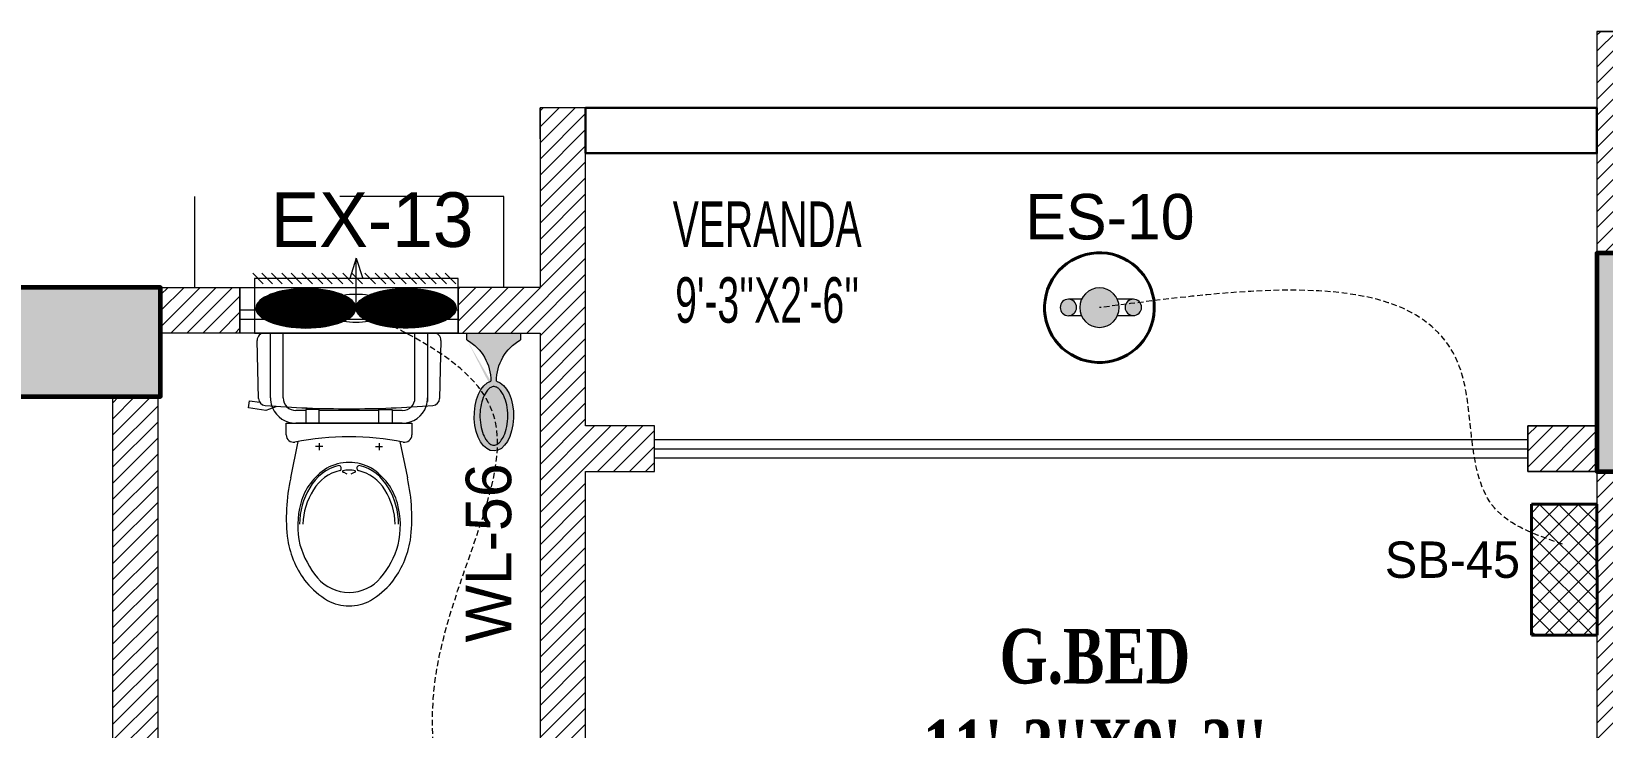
# Model space of a CAD drawing. Header units: inches. Extents: x 109699 to 44449955, y -10987 to 15824140.
# Drawn here: x 197549.5 to 197722.2, y -3327.2 to -3250.6 of the extents above; entities that cross this region are included whole.
import ezdxf

# ---------------------------------------------------------------- set-up
doc = ezdxf.new("R2010")
doc.units = ezdxf.units.IN
doc.header["$LTSCALE"] = 5
doc.header["$MEASUREMENT"] = 0
doc.linetypes.add('ACAD_ISO03W100', pattern=[30, 12, -18])
doc.linetypes.add('DASHED2', pattern=[0.375, 0.25, -0.125])
doc.layers.get('0').update_dxf_attribs({"color": 123})
for name, color, linetype, lineweight in [('@NORMAL', 7, 'Continuous', 5), ('cloumn', 253, 'Continuous', 60), ('dotted', 8, 'ACAD_ISO03W100', 5), ('E-Con-Point', 5, 'DASHED2', 13), ('E-ES-Energy Saver-Light', 140, 'Continuous', 13), ('E-EX-Exhaust-Fan', 190, 'Continuous', 13), ('E-SB-Switch-Board', 106, 'Continuous', 18), ('E-WL-Wall-Light', 232, 'Continuous', 15), ('fixture', 255, 'Continuous', 0), ('glass', 140, 'Continuous', 18), ('ha', 252, 'Continuous', 5), ('Low Height wall --- 2', 252, 'Continuous', 30), ('WALL-1', 8, 'Continuous', 9)]:
    doc.layers.add(name, color=color, linetype=linetype, lineweight=lineweight)
doc.layers.add('T', color=8, linetype='Continuous')
doc.styles.get("Standard").update_dxf_attribs({"font": 'times.ttf'})
doc.styles.add('style2', font='ARIALN.TTF', dxfattribs={"width": 0.75, "height": 3})
pattern_1 = [(44.99999999999984, (180288.0057856818, 2542407.827886132), (-0.8838834764831834, 0.8838834764831853), [])]
pattern_2 = [(44.99999999999989, (144081.319087721, 2531118.532228567), (-0.8838834764831833, 0.8838834764831855), [])]

# ---------------------------------------------------------------- blocks, each defined once
blk = doc.blocks.new('coloumn-01')
at = {"layer": 'ha'}
h = blk.add_hatch(dxfattribs=at)
h.set_pattern_fill('AR-CONC', color=256, scale=0.5)
h.set_pattern_definition([(49.99999999999999, (0, 0), (3.586300913003767, -0.3137606749129755), [0.375, -4.125]), (355, (0, 0), (-0.693756668065, 3.760960668500059), [0.3, -3.3]), (100.45144446, (0.298858405, -0.02614672), (2.89254423363556, 3.447199954843147), [0.3187009599999999, -3.505710559999999]), (46.18420000000001, (0, 1), (5.336206653357862, -0.8275964039653827), [0.5625, -6.1875]), (96.63563549, (0.444683725, 0.931033465), (4.673309728371142, 4.870593003872752), [0.47805171, -5.258568799999999]), (351.1841639899999, (0, 1), (4.673309725273866, 4.870593001349951), [0.45, -4.950000005]), (21, (0.5, 0.75), (2.984535260592308, -2.013094453326694), [0.375, -4.125]), (326.0000000000001, (0.5, 0.75), (1.216576659607909, 3.625750225234265), [0.3, -3.3]), (71.45144474, (0.74871127, 0.58224213), (4.201111883649856, 1.612655764031769), [0.31870095, -3.50571056]), (37.50000000000001, (0, 0), (0.06079927658645334, 1.664469269156557), [0, -3.26, 0, -3.35, 0, -3.3125]), (7.499999999999999, (0, 0), (1.315347687210743, 1.972058559411801), [0, -1.91, 0, -3.185, 0, -1.2625]), (327.5, (-1.115, 0), (2.669112180862045, -0.1127743586718988), [0, -1.25, 0, -3.9, 0, -5.175]), (317.5, (-1.615, 0), (2.915930846711931, 0.5005249116615886), [0, -1.625, 0, -2.59, 0, -3.675])])
h.paths.add_polyline_path([(32128.44739975178, -2546319.049243456), (32092.44739975178, -2546319.049243456), (32092.44739975178, -2546331.049243456), (32128.44739975178, -2546331.049243456)])
h.paths.add_polyline_path([(32128.44739975189, -2546617.132962178), (32098.44739975189, -2546617.132962178), (32098.44739975189, -2546629.132962178), (32128.44739975189, -2546629.132962178)])
h.paths.add_polyline_path([(31978.51966727065, -2546605.132962178), (31966.51966727065, -2546605.132962178), (31966.51966727065, -2546635.132962178), (31978.51966727065, -2546635.132962178)])
h.paths.add_polyline_path([(31821.20333333506, -2546605.132962178), (31809.20333333506, -2546605.132962178), (31809.20333333506, -2546635.132962178), (31821.20333333506, -2546635.132962178)])
h.paths.add_polyline_path([(31689.20328743063, -2546611.133238418), (31677.20328743063, -2546611.133238418), (31677.20328743063, -2546635.133238418), (31689.20328743063, -2546635.133238418)])
h.paths.add_polyline_path([(31417.20347832461, -2546611.132962178), (31405.20347832461, -2546611.132962178), (31405.20347832461, -2546635.132962178), (31417.20347832461, -2546635.132962178)])
h.paths.add_polyline_path([(31435.20347912709, -2546415.348983645), (31405.20347912709, -2546415.348983645), (31405.20347912709, -2546427.348983645), (31435.20347912709, -2546427.348983645)])
h.paths.add_polyline_path([(31633.74647668525, -2546415.348983645), (31603.74647668525, -2546415.348983645), (31603.74647668525, -2546427.348983645), (31633.74647668525, -2546427.348983645)])
h.paths.add_polyline_path([(31821.20245073218, -2546319.049243455), (31809.20245073218, -2546319.049243455), (31809.20245073218, -2546349.049243455), (31821.20245073218, -2546349.049243455)])
h.paths.add_polyline_path([(31996.51966727068, -2546319.049243455), (31966.51966727068, -2546319.049243455), (31966.51966727068, -2546331.049243455), (31996.51966727068, -2546331.049243455)])
h.paths.add_polyline_path([(31581.74648750067, -2546291.049243452), (31541.74648750067, -2546291.049243452), (31541.74648750067, -2546301.049243452), (31581.74648750067, -2546301.049243452)])
h.paths.add_polyline_path([(31485.74647668505, -2546261.049243452), (31475.74647668505, -2546261.049243452), (31475.74647668505, -2546301.049243452), (31485.74647668505, -2546301.049243452)])
h.paths.add_polyline_path([(31581.74648750064, -2546206.049278549), (31521.74648750064, -2546206.049278549), (31521.74648750064, -2546216.049243455), (31581.74648750064, -2546216.049243455)])
h.paths.add_polyline_path([(31435.20347595899, -2546206.049243455), (31405.20347595899, -2546206.049243455), (31405.20347595899, -2546218.049243455), (31435.20347595899, -2546218.049243455)])
h.paths.add_polyline_path([(31435.20347912709, -2546094.049243455), (31405.20347912709, -2546094.049243455), (31405.20347912709, -2546106.049243455), (31435.20347912709, -2546106.049243455)])
h.paths.add_polyline_path([(31583.74647668522, -2546094.049243455), (31547.74647668522, -2546094.049243455), (31547.74647668522, -2546106.049243455), (31583.74647668522, -2546106.049243455)])
h.paths.add_polyline_path([(31775.41359277777, -2546094.049243455), (31763.41359277777, -2546094.049243455), (31763.41359277777, -2546124.049243455), (31775.41359277777, -2546124.049243455)])
h.paths.add_polyline_path([(32059.80123907101, -2546094.049243455), (32047.80123907101, -2546094.049243455), (32047.80123907101, -2546124.049243455), (32059.80123907101, -2546124.049243455)])
h.paths.add_polyline_path([(32058.06771510976, -2545913.633020405), (32028.06771510976, -2545913.633020405), (32028.06771510976, -2545925.633020405), (32058.06771510976, -2545925.633020405)])
h.paths.add_polyline_path([(32048.06771510973, -2545722.712815279), (32036.06771510973, -2545722.712815279), (32036.06771510973, -2545746.712815279), (32048.06771510973, -2545746.712815279)])
h.paths.add_polyline_path([(31799.41359277774, -2545913.633020405), (31763.41359277774, -2545913.633020405), (31763.41359277774, -2545925.633020405), (31799.41359277774, -2545925.633020405)])
h.paths.add_polyline_path([(31591.53986684192, -2545945.049243456), (31561.31223659915, -2545945.049243456), (31561.31223659915, -2545957.049243456), (31591.53986684192, -2545957.049243456)])
h.paths.add_polyline_path([(31435.20347912709, -2545945.049243456), (31405.20347912709, -2545945.049243456), (31405.20347912709, -2545957.049243456), (31435.20347912709, -2545957.049243456)])
h.paths.add_polyline_path([(31429.2035252499, -2545715.383477275), (31405.2035252499, -2545715.383477275), (31405.2035252499, -2545727.383477275), (31429.2035252499, -2545727.383477275)])
h.paths.add_polyline_path([(31605.53986684192, -2545715.383237123), (31581.53986684192, -2545715.383237123), (31581.53986684192, -2545727.383237123), (31605.53986684192, -2545727.383237123)])
h.paths.add_polyline_path([(31775.41359277774, -2545711.610186095), (31763.41359277774, -2545711.610186095), (31763.41359277774, -2545735.610186095), (31775.41359277774, -2545735.610186095)])
at = {"layer": 'cloumn'}
for points, elevation in [([(31775.41359277774, -2545735.610186095), (31775.41359277774, -2545711.610186095), (31763.41359277774, -2545711.610186095), (31763.41359277774, -2545735.610186095)], -16.70462349056088), ([(31581.53986684192, -2545715.383237123), (31581.53986684192, -2545727.383237123), (31605.53986684192, -2545727.383237123), (31605.53986684192, -2545715.383237123)], -16.66826399597158)]:
    blk.add_lwpolyline(points, close=True, dxfattribs=dict(at, elevation=elevation))
blk = doc.blocks.new('nhjkkl')
at = {"layer": 'fixture'}
for p, q in [((143549.5901182657, 406.7664480220853), (143549.4378542114, 413.1605533693012)), ((143550.2312347457, 413.9730671772784), (143568.8430790594, 413.9730671772793)), ((143550.9065610597, 406.8304476761043), (143550.9065610476, 413.9730520486739)), ((143552.2954045853, 406.8304476553101), (143552.295404572, 413.9730369089164)), ((143566.7790000358, 406.8304174008415), (143566.7790000629, 413.9730217734107)), ((143568.1677981537, 413.9730520292499), (143568.1677527493, 408.0151220831901)), ((143569.6365050042, 413.160553386321), (143569.4842561156, 406.7664480432288)), ((143568.1677527493, 408.0151220831901), (143568.1677981597, 406.4336438885)), ((143548.4963421248, 405.7263631810149), (143548.607251598, 406.5122054251713)), ((143548.607251598, 406.5122054251713), (143549.7157409937, 406.3564144534005)), ((143551.5813878428, 405.9018777620411), (143550.3819850576, 405.4614186200849)), ((143568.1677981597, 406.4336438885), (143568.1677981659, 406.8304930909451)), ((143550.3819850576, 405.4614186200849), (143548.4963421248, 405.7263631810149)), ((143554.79288887, 405.4416192904139), (143553.6842026946, 405.441619307019)), ((143556.26127781, 405.5678778112876), (143554.7929191489, 405.5678777931987)), ((143554.7929191489, 405.5678777931987), (143554.7929191657, 404.0528211996536)), ((143562.8130511395, 405.4416192901674), (143556.2612324133, 405.4415738736677)), ((143556.261277828, 404.0528211778994), (143556.26127781, 405.5678778112876)), ((143562.8130813948, 404.0528211994076), (143562.8130814172, 405.5678777923752)), ((143562.8130814172, 405.5678777923752), (143564.2813946441, 405.5678778099075)), ((143565.3901262533, 405.4416192910601), (143564.2813644056, 405.4416193076988)), ((143564.2813946441, 405.5678778099075), (143564.2813946615, 404.0528211776734)), ((143552.6374877589, 404.0528211924245), (143566.4367957518, 404.0528211854942)), ((143552.6374877788, 402.7586299086117), (143552.6374877589, 404.0528211924245)), ((143565.3901262723, 404.052821200891), (143553.6842329504, 404.0527757819953)), ((143554.7929191657, 404.0528211996536), (143556.261277828, 404.0528211778994)), ((143564.2813946615, 404.0528211776734), (143562.8130813948, 404.0528211994076)), ((143566.4367957518, 404.0528211854942), (143566.4367957728, 402.7586601782943)), ((143553.1271576377, 398.0362349681834), (143553.9518113588, 402.0500473916766)), ((143556.6404317734, 401.4735209071393), (143555.8468090396, 401.4735208790955)), ((143556.2436128532, 401.8703246815119), (143556.2436128408, 401.076701986922)), ((143562.4338063848, 401.4735208998579), (143563.2274290794, 401.4735208880586)), ((143562.8306252776, 401.870324702267), (143562.8306253056, 401.0767019672573)), ((143565.1223207889, 402.0500776611082), (143565.9471258924, 398.0362349753721)), ((143559.3387398673, 398.4577576346321), (143558.9106931205, 398.6640308240756)), ((143560.1635449936, 398.6640308047001), (143559.7355133987, 398.4577576290383))]:
    blk.add_line(p, q, dxfattribs=at)
for centre, radius, start, end in [((143550.2312440123, 413.179452317064), 0.7936148602690781, 90.00066901502818, 181.3645564982883), ((143568.8430925063, 413.179430154478), 0.7936370229151675, 358.63708330143, 90.00097078565905), ((143550.3835517447, 406.7852967886536), 0.7936573326114393, 181.3608597506466, 265.4936567333053), ((143559.3313820936, 520.4146619905953), 114.7747799088793, 265.4974651529274, 270.1027383364831), ((143553.6835439005, 406.8302100781168), 2.776982850894335, 179.9950977868233, 198.7247616892986), ((143553.6641671368, 406.8219761162256), 2.755988833818937, 198.6919603846717, 203.1962037287053), ((143553.6840397306, 406.830291598628), 1.388635154058973, 179.9935610234081, 226.0579730208608), ((143559.7429846886, 520.4144736201536), 114.7745915251009, 269.8972652920607, 274.5025384751385), ((143565.3900826332, 406.8305070130612), 2.777685812513137, 270.0009001508976, 341.2746753299377), ((143565.3900696894, 406.8304403121767), 1.388821022269026, 270.0023335401336, 318.9044295561592), ((143565.3903243654, 406.8303071959601), 1.388675674785373, 313.9401349780949, 0.004546975725653977), ((143565.3906436726, 406.8305070680519), 2.777154493287228, 341.2709583579591, 359.9997116367785), ((143568.6908150557, 406.7853051890736), 0.7936651105025501, 274.5057515234096, 358.6385485059807), ((143553.6842451597, 406.830626965949), 2.777851183980603, 203.1970942653883, 269.9997481717924), ((143553.6842363313, 406.8306462703642), 1.389026963752532, 226.0622858634653, 269.9986125244432), ((143553.4310986414, 402.7586261222484), 0.7936108626023987, 179.9997266385257, 281.154795170795), ((143559.5371957675, 371.7938538244518), 30.76746556976699, 78.84496378673161, 101.1553274581742), ((143565.6431621761, 402.758675070728), 0.7936335968594284, 258.8438563195717, 359.9989248519769), ((143560.6030199971, 393.4904633605145), 6.619506932955108, 122.1868749793399, 164.6422486899968), ((143559.691574243, 394.4271028772321), 5.141188323198548, 104.2497094621876, 150.61330759848), ((143559.5371492295, 394.6434052969737), 5.084142630955329, 90.00008428513468, 118.9405262423073), ((143558.3670353377, 399.1001076362847), 0.3155730422259372, 304.1716716939285, 79.21640439466078), ((143559.5371191747, 394.6434638445119), 5.0840840834616, 61.05930362467164, 89.999745580456), ((143560.7072330775, 399.1001138847403), 0.3155697011984737, 100.7865058950931, 235.831238595057), ((143559.3826715294, 394.427120612819), 5.141172952833982, 29.38656240975397, 75.7501605465209), ((143558.4712257037, 393.4904828698247), 6.619494466593977, 15.35760583437553, 57.81297954471867), ((143572.2223725796, 393.6842009728691), 19.58487767572048, 167.1608948101009, 187.3028875654185), ((143559.4569603147, 394.4903639536053), 4.443393787718942, 101.8529499143643, 150.0038868718224), ((143558.9034807952, 398.7448373456175), 0.08112774840026897, 120.2938259573558, 275.1003766384382), ((143559.5371535633, 395.9875161606467), 2.906734715241127, 90.00023231647822, 103.4195897572691), ((143559.5371073564, 395.9877092781937), 2.906541597874001, 76.57996402864104, 89.99932147006473), ((143560.1707573169, 398.7448373461996), 0.08112776809779704, 264.8996260535975, 59.706176732827), ((143559.6173005208, 394.4904147853488), 4.443348715976101, 29.99569182148486, 78.14662877954265), ((143546.851903473, 393.6842435729975), 19.58487550162758, 352.6969860827403, 12.83897883790706), ((143561.8666311087, 392.9471293959111), 7.765781522712604, 148.9734116776313, 180.0370825543271), ((143561.9397062611, 392.7187179168407), 7.485059714963107, 147.7595450529205, 178.2898013246998), ((143557.1345394465, 392.7186902103006), 7.485068091722362, 1.71040899528419, 32.24066526655368), ((143557.2076145146, 392.9471021420416), 7.765789141801811, 359.9631185417419, 31.02678941811098), ((143563.4260475728, 392.801147338552), 9.524650229934462, 165.1413266773221, 192.8659346269845), ((143555.6481905647, 392.8011472918486), 9.524650235689958, 347.1340656589409, 14.85867360866212), ((143563.0484980828, 392.9327481596404), 10.39841761455111, 189.6220183945854, 217.9117471889267), ((143563.9317907136, 393.5092300994431), 10.19175081845734, 196.1153299050868, 219.5232582581568), ((143555.1424550462, 393.5091935918356), 10.19173337833671, 320.4769270377624, 343.8848553902324), ((143556.0257778566, 392.9327181524561), 10.39840516526215, 322.0884090897869, 350.378137884462), ((143559.5040281406, 389.9617490593175), 4.519470302409078, 220.5550458037677, 270.4192277752593), ((143559.5701948642, 389.961814163333), 4.519535626071895, 269.580394858351, 319.4445768290443), ((143561.7342255453, 392.2455549454055), 8.94320625309545, 219.6122136137997, 239.3816435217801), ((143557.3400579794, 392.2455549029521), 8.94320622922971, 300.6183568637677, 320.3877867722666), ((143559.4418071491, 388.7049738406661), 4.731726761745959, 241.4348748081609, 271.1544712317944), ((143559.6324764107, 388.7049738002104), 4.731726720728004, 268.8455291001113, 298.565125525756)]:
    blk.add_arc(centre, radius, start, end, dxfattribs=at)
blk = doc.blocks.new('E-W-LIGHT')
at = {"linetype": 'ByBlock', "ltscale": 0.5}
h = blk.add_hatch(color=256, dxfattribs=at)
h.dxf.hatch_style = 1
h.set_gradient(color1=(255, 255, 255), color2=(255, 255, 0), name='CYLINDER')
edge = h.paths.add_edge_path()
edge.add_spline(control_points=[(-96.71110423948552, 1.235367220396483), (-96.8976251288622, 1.235367220396483), (-97.08530367817384, 1.204590695443009), (-97.49532330615068, 1.060408411101338), (-97.71769888777162, 0.9452617532663472), (-98.18859363857634, 0.6007580769133996), (-98.4360601757027, 0.3712016227401077), (-98.9274233233457, -0.2076466389563343), (-99.17095937526851, -0.5565722783421756), (-99.79256403547286, -1.649000525487912), (-100.1403411294208, -2.496475964584042), (-100.6655547252501, -4.389078901701514), (-100.8435119435345, -5.433326140728264), (-100.996858843053, -7.577941591604359), (-100.9723680002039, -8.677864733885961), (-100.7253955626443, -10.7881619923927), (-100.5027117058065, -11.79805679996582), (-99.90205506231798, -13.59089832466863), (-99.52349327352754, -14.37265162368595), (-98.79708591162027, -15.46144462183512), (-98.46289770719719, -15.83531695936959), (-97.82402795464219, -16.37320808014224), (-97.52292902289115, -16.53708124557815), (-97.0332651008719, -16.69867335386745), (-96.83300356165012, -16.72444707740215), (-96.42760539585558, -16.70413243760904), (-96.21918910161975, -16.65733367471884), (-95.75858057275782, -16.45705756399432), (-95.50712660475898, -16.30138572900886), (-94.98330090317799, -15.85001415615693), (-94.71221849052682, -15.55449414506236), (-94.18744122004225, -14.82684639582039), (-93.93399672563008, -14.39521060388152), (-93.32240182252819, -13.09860869282319), (-93.0057716383552, -12.13470487732181), (-92.57508722519842, -10.03980369670334), (-92.46055768618565, -8.90959698224412), (-92.45565766659526, -6.646794607945969), (-92.56528275998282, -5.514732191470296), (-92.98715107886524, -3.412587944823316), (-93.29985699109132, -2.443281268231641), (-93.99092435031811, -0.9549615958549695), (-94.34810290115182, -0.3877643056552464), (-95.07582621573985, 0.4836147841888085), (-95.44374809115733, 0.7854262440646148), (-96.01798165069457, 1.105607693885873), (-96.24029005175481, 1.180327462172805), (-96.53763867025813, 1.228459302029147), (-96.62438560181026, 1.235367220396483), (-96.71110423948552, 1.235367220396483)], knot_values=[0, 0, 0, 0, 0.194197829587449, 0.194197829587449, 0.388395659174898, 0.388395659174898, 0.582593488762347, 0.582593488762347, 0.776791318349796, 0.776791318349796, 1.110216687407361, 1.110216687407361, 1.443642056464925, 1.443642056464925, 1.77706742552249, 1.77706742552249, 2.110492794580054, 2.110492794580054, 2.443918163637619, 2.443918163637619, 2.701496175378678, 2.701496175378678, 2.959074187119738, 2.959074187119738, 3.169612053741, 3.169612053741, 3.380149920362263, 3.380149920362263, 3.590687786983526, 3.590687786983526, 3.801225653604789, 3.801225653604789, 4.011763520226051, 4.011763520226051, 4.360140390670959, 4.360140390670959, 4.708517261115867, 4.708517261115867, 5.056894131560775, 5.056894131560775, 5.405271002005684, 5.405271002005684, 5.69307956715584, 5.69307956715584, 5.980888132305996, 5.980888132305996, 6.192897451070847, 6.192897451070847, 6.283185307179586, 6.283185307179586, 6.283185307179586, 6.283185307179586], degree=3, periodic=0)
at = {"layer": 'E-WL-Wall-Light', "linetype": 'ByBlock', "ltscale": 0.5}
h = blk.add_hatch(color=256, dxfattribs=at)
h.dxf.hatch_style = 1
edge = h.paths.add_edge_path()
edge.add_ellipse((-96.71110423948552, -7.740473765769313), major_axis=(0, 10.71660606041263), ratio=0.559300439547623, start_angle=187.7376784571124, end_angle=531.0374031504149)
edge.add_arc((-112.001170541625, -18.46997501720373), 14.35701343791298, -60.53601194170483, 0.5736542653427819, ccw=False)
edge.add_line((-104.9392941575301, -30.97012448799713), (-104.939294157532, -33.06572841662167))
edge.add_line((-104.939294157532, -33.06572841662167), (-88.60969415754215, -33.06572841666017))
edge.add_line((-88.60969415754215, -33.06572841666017), (-88.60969415754002, -30.97012448799946))
edge.add_arc((-81.54781777344922, -18.46997501720374), 14.35701343791298, 179.559619270027, 240.5360119417236, ccw=False)
edge = h.paths.add_edge_path(flags=16)
edge.add_spline(control_points=[(-96.71110423948552, 1.235367220396483), (-96.8976251288622, 1.235367220396483), (-97.08530367817384, 1.204590695443009), (-97.49532330615068, 1.060408411101338), (-97.71769888777162, 0.9452617532663472), (-98.18859363857634, 0.6007580769133996), (-98.4360601757027, 0.3712016227401077), (-98.9274233233457, -0.2076466389563343), (-99.17095937526851, -0.5565722783421756), (-99.79256403547286, -1.649000525487912), (-100.1403411294208, -2.496475964584042), (-100.6655547252501, -4.389078901701514), (-100.8435119435345, -5.433326140728264), (-100.996858843053, -7.577941591604359), (-100.9723680002039, -8.677864733885961), (-100.7253955626443, -10.7881619923927), (-100.5027117058065, -11.79805679996582), (-99.90205506231798, -13.59089832466863), (-99.52349327352754, -14.37265162368595), (-98.79708591162027, -15.46144462183512), (-98.46289770719719, -15.83531695936959), (-97.82402795464219, -16.37320808014224), (-97.52292902289115, -16.53708124557815), (-97.0332651008719, -16.69867335386745), (-96.83300356165012, -16.72444707740215), (-96.42760539585558, -16.70413243760904), (-96.21918910161975, -16.65733367471884), (-95.75858057275782, -16.45705756399432), (-95.50712660475898, -16.30138572900886), (-94.98330090317799, -15.85001415615693), (-94.71221849052682, -15.55449414506236), (-94.18744122004225, -14.82684639582039), (-93.93399672563008, -14.39521060388152), (-93.32240182252819, -13.09860869282319), (-93.0057716383552, -12.13470487732181), (-92.57508722519842, -10.03980369670334), (-92.46055768618565, -8.90959698224412), (-92.45565766659526, -6.646794607945969), (-92.56528275998282, -5.514732191470296), (-92.98715107886524, -3.412587944823316), (-93.29985699109132, -2.443281268231641), (-93.99092435031811, -0.9549615958549695), (-94.34810290115182, -0.3877643056552464), (-95.07582621573985, 0.4836147841888085), (-95.44374809115733, 0.7854262440646148), (-96.01798165069457, 1.105607693885873), (-96.24029005175481, 1.180327462172805), (-96.53763867025813, 1.228459302029147), (-96.62438560181026, 1.235367220396483), (-96.71110423948552, 1.235367220396483)], knot_values=[0, 0, 0, 0, 0.194197829587449, 0.194197829587449, 0.388395659174898, 0.388395659174898, 0.582593488762347, 0.582593488762347, 0.776791318349796, 0.776791318349796, 1.110216687407361, 1.110216687407361, 1.443642056464925, 1.443642056464925, 1.77706742552249, 1.77706742552249, 2.110492794580054, 2.110492794580054, 2.443918163637619, 2.443918163637619, 2.701496175378678, 2.701496175378678, 2.959074187119738, 2.959074187119738, 3.169612053741, 3.169612053741, 3.380149920362263, 3.380149920362263, 3.590687786983526, 3.590687786983526, 3.801225653604789, 3.801225653604789, 4.011763520226051, 4.011763520226051, 4.360140390670959, 4.360140390670959, 4.708517261115867, 4.708517261115867, 5.056894131560775, 5.056894131560775, 5.405271002005684, 5.405271002005684, 5.69307956715584, 5.69307956715584, 5.980888132305996, 5.980888132305996, 6.192897451070847, 6.192897451070847, 6.283185307179586, 6.283185307179586, 6.283185307179586, 6.283185307179586], degree=3, periodic=0)
for p, q in [((-104.9392941575301, -30.97012448799713), (-104.939294157532, -33.06572841662167)), ((-104.939294157532, -33.06572841662167), (-88.60969415754215, -33.06572841666017)), ((-88.60969415754215, -33.06572841666017), (-88.60969415754002, -30.97012448803655))]:
    blk.add_line(p, q)
at = {"linetype": 'ByBlock', "ltscale": 0.5}
for centre, start, end in [((-112.001170541625, -18.46997501720374), 299.4639880582952, 0.5736542653427851), ((-81.54781777344922, -18.46997501720374), 179.4263457346572, 240.5360119417045)]:
    blk.add_arc(centre, 14.35701343791298, start, end, dxfattribs=at)
blk.add_ellipse((-96.71110423948552, -7.740473765769313), major_axis=(0, 10.71660606041263), ratio=0.559300439547623, start_param=3.276640619127039, end_param=9.268351136215248, dxfattribs=at)
blk.add_open_spline([(-96.71110423948552, 1.235367220396483), (-96.8976251288622, 1.235367220396483), (-97.08530367817384, 1.204590695443009), (-97.49532330615068, 1.060408411101338), (-97.71769888777162, 0.9452617532663472), (-98.18859363857634, 0.6007580769133996), (-98.4360601757027, 0.3712016227401077), (-98.9274233233457, -0.2076466389563343), (-99.17095937526851, -0.5565722783421756), (-99.79256403547286, -1.649000525487912), (-100.1403411294208, -2.496475964584042), (-100.6655547252501, -4.389078901701514), (-100.8435119435345, -5.433326140728264), (-100.996858843053, -7.577941591604359), (-100.9723680002039, -8.677864733885961), (-100.7253955626443, -10.7881619923927), (-100.5027117058065, -11.79805679996582), (-99.90205506231798, -13.59089832466863), (-99.52349327352754, -14.37265162368595), (-98.79708591162027, -15.46144462183512), (-98.46289770719719, -15.83531695936959), (-97.82402795464219, -16.37320808014224), (-97.52292902289115, -16.53708124557815), (-97.0332651008719, -16.69867335386745), (-96.83300356165012, -16.72444707740215), (-96.42760539585558, -16.70413243760904), (-96.21918910161975, -16.65733367471884), (-95.75858057275782, -16.45705756399432), (-95.50712660475898, -16.30138572900886), (-94.98330090317799, -15.85001415615693), (-94.71221849052682, -15.55449414506236), (-94.18744122004225, -14.82684639582039), (-93.93399672563008, -14.39521060388152), (-93.32240182252819, -13.09860869282319), (-93.0057716383552, -12.13470487732181), (-92.57508722519842, -10.03980369670334), (-92.46055768618565, -8.90959698224412), (-92.45565766659526, -6.646794607945969), (-92.56528275998282, -5.514732191470296), (-92.98715107886524, -3.412587944823316), (-93.29985699109132, -2.443281268231641), (-93.99092435031811, -0.9549615958549695), (-94.34810290115182, -0.3877643056552464), (-95.07582621573985, 0.4836147841888085), (-95.44374809115733, 0.7854262440646148), (-96.01798165069457, 1.105607693885873), (-96.24029005175481, 1.180327462172805), (-96.53763867025813, 1.228459302029147), (-96.62438560181026, 1.235367220396483), (-96.71110423948552, 1.235367220396483)], degree=3, knots=[0, 0, 0, 0, 0.194197829587449, 0.194197829587449, 0.388395659174898, 0.388395659174898, 0.582593488762347, 0.582593488762347, 0.776791318349796, 0.776791318349796, 1.110216687407361, 1.110216687407361, 1.443642056464925, 1.443642056464925, 1.77706742552249, 1.77706742552249, 2.110492794580054, 2.110492794580054, 2.443918163637619, 2.443918163637619, 2.701496175378678, 2.701496175378678, 2.959074187119738, 2.959074187119738, 3.169612053741, 3.169612053741, 3.380149920362263, 3.380149920362263, 3.590687786983526, 3.590687786983526, 3.801225653604789, 3.801225653604789, 4.011763520226051, 4.011763520226051, 4.360140390670959, 4.360140390670959, 4.708517261115867, 4.708517261115867, 5.056894131560775, 5.056894131560775, 5.405271002005684, 5.405271002005684, 5.69307956715584, 5.69307956715584, 5.980888132305996, 5.980888132305996, 6.192897451070847, 6.192897451070847, 6.283185307179586, 6.283185307179586, 6.283185307179586, 6.283185307179586], dxfattribs=at)
blk = doc.blocks.new('A$C1C755710')
at = {"linetype": 'ByBlock', "ltscale": 0.5}
h = blk.add_hatch(dxfattribs=at)
h.set_pattern_fill('ANSI31', color=256)
h.set_pattern_definition([(45, (0, 0), (-0.08838834764831843, 0.08838834764831845), [])])
edge = h.paths.add_edge_path()
edge.add_ellipse((199.1649073579174, 94.51384083836456), major_axis=(191.0280833619181, 3.971377967073551e-11), ratio=0.3951307893636453, start_angle=-2.146606530950382e-05, end_angle=6.29936271653392)
edge.add_ellipse((199.1649073579174, 94.51384083836456), major_axis=(191.0280833619181, 3.971377967073551e-11), ratio=0.3951307893636453, start_angle=6.29936271653392, end_angle=41.72868663856591)
edge.add_ellipse((199.1649073579174, 94.51384083836456), major_axis=(191.0280833619181, 3.971377967073551e-11), ratio=0.3951307893636453, start_angle=41.72868663856591, end_angle=359.9999785339347)
edge = h.paths.add_edge_path()
edge.add_ellipse((581.2210740817536, 94.51384083836456), major_axis=(-191.0280833619181, 3.971377967073551e-11), ratio=0.3951307893636453, start_angle=2.146606529957221e-05, end_angle=318.2713133614341)
edge.add_ellipse((581.2210740817536, 94.51384083836456), major_axis=(-191.0280833619181, 3.971377967073551e-11), ratio=0.3951307893636453, start_angle=318.2713133614341, end_angle=360.0000214660653)
at = {"ltscale": 2}
for p, q in [((389.0395967610093, 285.5447172545246), (364.2144678700133, 207.9370213896327)), ((389.0395967610093, 102.7958703805634), (389.0395967610093, 285.5447172545246)), ((389.0395967610093, 285.5447172545246), (413.8647256520053, 207.9370213896327)), ((9.237156729897833, 188.2013995007728), (49.73115919703559, 228.6954019679106)), ((44.42906965014117, 188.2013995007728), (84.92307211727893, 228.6954019679106)), ((83.87120178474288, 188.2013995007728), (124.3652042518806, 228.6954019679106)), ((124.5506794197281, 188.2013995007728), (165.0446818868659, 228.6954019679106)), ((159.7425923399715, 188.2013995007728), (200.2365948071092, 228.6954019679106)), ((199.1847244745732, 188.2013995007728), (239.6787269417109, 228.6954019679106)), ((241.5598876592558, 188.2013995007728), (282.0538901263935, 228.6954019679106)), ((276.7518005794991, 188.2013995007728), (317.2458030466369, 228.6954019679106)), ((316.1939327141008, 188.2013995007728), (356.6879351812386, 228.6954019679106)), ((365.3524135401385, 188.2013995007728), (405.8464160072763, 228.6954019679106)), ((400.5443264603819, 188.2013995007728), (441.0383289275196, 228.6954019679106)), ((439.9864585949836, 188.2013995007728), (480.4804610621213, 228.6954019679106)), ((481.5137070744968, 188.2013995007728), (522.0077095416345, 228.6954019679106)), ((516.7056199947401, 188.2013995007728), (557.1996224618779, 228.6954019679106)), ((556.1477521293418, 188.2013995007728), (596.6417545964796, 228.6954019679106)), ((597.6751444695255, 188.2013995007728), (638.1691469366633, 228.6954019679106)), ((632.8670573897689, 188.2013995007728), (673.3610598569066, 228.6954019679106)), ((672.3091895243706, 188.2013995007728), (712.8031919915084, 228.6954019679106)), ((708.7490936335089, 188.2013995007728), (749.2430961006467, 228.6954019679106)), ((743.9410065537522, 188.2013995007728), (784.43500902089, 228.6954019679106))]:
    blk.add_line(p, q, dxfattribs=at)
blk.add_lwpolyline([(-2.91038304567337e-11, 207.9370213896327), (777.604823705391, 207.9370213896327), (777.604823705391, -2.91038304567337e-11), (-2.91038304567337e-11, -2.91038304567337e-11)], close=True, dxfattribs=at)
for centre, start, end in [((390.1929907198355, -134.2364891821926), 80.14559333652657, 99.85440666347343), ((390.1929907198355, 323.2641150363197), 260.1455933365266, 279.8544066634735)]:
    blk.add_arc(centre, 283.1687490877094, start, end, dxfattribs=at)
at = {"extrusion": (0, 0, -1)}
blk.add_ellipse((199.1649073579174, 94.51384083836456), major_axis=(191.0280833619181, 3.971377967073551e-11), ratio=0.3951307893636453, dxfattribs=at)
blk.add_ellipse((581.2210740817536, 94.51384083836456), major_axis=(-191.0280833619181, 3.971377967073551e-11), ratio=0.3951307893636453)
blk = doc.blocks.new('A$C4DCB0E22')
h = blk.add_hatch()
h.set_pattern_fill('ANSI37', color=256, scale=15, angle=90.05046403147966, style=0)
h.set_pattern_definition([(135.0504640314797, (0, 0), (-1.324656962164393, -1.326992438783809), []), (225.0504640314796, (0, 0), (1.326992438783809, -1.324656962164393), [])])
h.paths.add_polyline_path([(0.0158499618895469, -4.176303718850249e-06), (-3.779117417224143e-06, 17.9999888419976), (8.999992730033242, 18.00791571250107), (9.015846471040199, 0.007922694199763214)])
at = {"lineweight": 40}
for p, q in [((-3.779117417224143e-06, 17.9999888419976), (8.999992730033242, 18.00791571250107)), ((0.0158499618895469, -4.176303718850249e-06), (-3.779117417224143e-06, 17.9999888419976)), ((9.015846471040199, 0.007922694199763214), (8.999992730033242, 18.00791571250107)), ((0.0158499618895469, -4.176303718850249e-06), (9.015846471040199, 0.007922694199763214))]:
    blk.add_line(p, q, dxfattribs=at)
blk = doc.blocks.new('A$C63FA2F8C')
at = {"linetype": 'ByBlock', "ltscale": 0.5}
h = blk.add_hatch(color=256, dxfattribs=at)
h.dxf.hatch_style = 1
h.paths.add_polyline_path([(337.2288066126173, 261.8435315283132, 1), (186.444764951407, 261.8435315283132, 1)])
h.paths.add_polyline_path([(174.7543875355803, 261.112525689078, 1), (111.9624450998782, 261.112525689078, 1)])
h.paths.add_polyline_path([(359.7620794158132, 260.9155295394245, 1), (422.5540218515153, 260.9155295394245, 1)])
at = {"ltscale": 2}
for p, q in [((193.2174023309955, 293.0739176886738), (145.2272237805882, 293.0739176886738)), ((391.274980574695, 293.0739176886738), (330.4561692330288, 293.0739176886738)), ((193.5781424691202, 229.8323706932948), (145.2272237805882, 229.8323706932948)), ((391.274980574695, 229.8323706932948), (330.0954290949041, 229.8323706932948))]:
    blk.add_line(p, q, dxfattribs=at)
for centre, radius in [((261.8367857820122, 261.8435315283132), 75.39202083060518), ((143.3584163177293, 261.112525689078), 31.39597121785105), ((391.1580506336642, 260.9155295394245), 31.39597121785105)]:
    blk.add_circle(centre, radius, dxfattribs=at)
at = {"lineweight": 40}
blk.add_ellipse((261.8367857820122, 261.8435315283132), major_axis=(-89.30196609760064, 189.4862523083066), ratio=0.9999999999956461, start_param=-1.547953900145618, end_param=4.735231407033968, dxfattribs=at)

msp = doc.modelspace()

# ---------------------------------------------------------------- hatches: boundary and pattern name
at = {"layer": 'ha'}
h = msp.add_hatch(dxfattribs=at)
h.set_pattern_fill('ANSI31', scale=10, angle=-7.63333123551244e-14, style=0)
h.set_pattern_definition(pattern_1)
h.paths.add_polyline_path([(197721.5662430574, -3275.085265669766), (197726.5662430574, -3275.085265669766), (197726.5662430574, -3250.578614970929), (197721.5662430574, -3250.578614970929)])
h = msp.add_hatch(dxfattribs=at)
h.set_pattern_fill('ANSI31', scale=10, angle=-7.63333123551244e-14, style=0)
h.set_pattern_definition(pattern_1)
h.paths.add_polyline_path([(197617.985208001, -3293.985074744354), (197610.403861081, -3293.985074744354), (197610.403861081, -3263.985063880011), (197610.4039075112, -3258.985063880011), (197605.4036093008, -3258.985063880476), (197605.4057840853, -3278.757673173472), (197601.4036138149, -3278.757544702179), (197596.4036138149, -3278.757544702179), (197596.4036138149, -3283.7575230317), (197605.4036092998, -3283.757443201057), (197605.4036092998, -3391.757582627031), (197593.4087312, -3391.757582627031), (197593.4087312, -3396.757582627031), (197605.4039993806, -3396.757582627031), (197605.4036092998, -3436.423710080124), (197611.4009787443, -3436.423710079658), (197611.4009787444, -3431.424006139188), (197610.4036092998, -3431.423710079658), (197610.4041279641, -3298.985063879079), (197617.985208001, -3298.985063879545)])
h = msp.add_hatch(dxfattribs=at)
h.set_pattern_fill('ANSI31', scale=10, angle=-7.63333123551244e-14, style=0)
h.set_pattern_definition([(44.99999999999991, (-2009.143658642628, -46603.01728590365), (-0.8838834764831833, 0.8838834764831855), [])])
h.paths.add_polyline_path([(197563.6925546763, -3278.757703746929), (197563.6929169845, -3283.757604404147), (197572.4036138149, -3283.757544698628), (197572.4036138149, -3278.757544696125), (197567.4039761231, -3278.757544696125), (197567.4036138148, -3278.757544702761)])
h = msp.add_hatch(dxfattribs=at)
h.set_pattern_fill('ANSI31', scale=10, angle=-7.63333123551244e-14, style=0)
h.set_pattern_definition(pattern_2)
h.paths.add_polyline_path([(197558.4036092998, -3437.423710079658), (197563.4036092999, -3437.423710079658), (197563.4036092999, -3290.757703746929), (197558.4036092998, -3290.757703746929)])
h = msp.add_hatch(dxfattribs=at)
h.set_pattern_fill('ANSI31', scale=10, angle=-7.63333123551244e-14, style=0)
h.set_pattern_definition(pattern_2)
h.paths.add_polyline_path([(197713.9852080571, -3293.985223179943), (197713.9852080571, -3298.984131705742), (197721.5662806121, -3298.984131705742), (197721.5662806121, -3293.985223179943)])
h = msp.add_hatch(dxfattribs=at)
h.set_pattern_fill('ANSI31', scale=10, angle=-7.63333123551244e-14, style=0)
h.set_pattern_definition([(44.99999999999989, (144025.1156890542, 2531118.532228567), (-0.8838834764831833, 0.8838834764831855), [])])
h.paths.add_polyline_path([(197726.5662430574, -3477.007487029097), (197721.5662806121, -3477.007487028632), (197721.5662430574, -3436.423710079192), (197651.4036092998, -3436.423984467778), (197651.4036092998, -3431.423984467778), (197721.5662430572, -3431.42405273931), (197721.5855116934, -3298.985237479936), (197726.5662430574, -3298.985237479936)])

# ---------------------------------------------------------------- linework, layer by layer
at = {"layer": '@NORMAL'}
for p, q in [((197721.5662430574, -3250.578614970929, 0.4632158499592478), (197726.5662430574, -3250.578614970929, 0.4597675740971781)), ((197605.4036092998, -3262.386356412228, 0.2032844604808695), (197605.4036092998, -3258.985063880011, 0.2055672071468067)), ((197596.4036138149, -3278.757544702645, 0.0009210338367537964), (197596.4036138149, -3283.757544702645, 0.0009210338367537964)), ((197596.4036138149, -3278.757544702645, 0.1009210338367552), (197596.4036138149, -3283.757544702645, 0.1009210338367552)), ((197721.5662430574, -3293.085265669766, 0.3632158499592499), (197721.5662430574, -3293.984063480309, 0.3632158499592499)), ((197721.5662430574, -3293.984063480309, 0.3632158499592499), (197721.5662430575, -3293.985223180409, 0.3632158499592499)), ((197721.566371898, -3298.984131705742, 0.3632408867074766), (197721.5663719264, -3298.985234695747, 0.3632408922317509))]:
    msp.add_line(p, q, dxfattribs=at)
at = {"layer": '@NORMAL', "color": 7}
for p, q in [((197617.9852080092, -3298.984131705742, 0.3835248639288409), (197617.9852519066, -3293.984995653182, 0.318205934344661)), ((197713.9852080571, -3298.984131705742, 0.363215843732668), (197713.9852080571, -3293.983991530053, 0.363215843732668)), ((197713.9852080571, -3293.983991530053, 0.363215843732668), (197721.5662430253, -3293.983991530053, 0.363215843732668)), ((197721.5662430253, -3293.983991530053, 0.363215843732668), (197721.5662430253, -3293.984063480309, 0.363215843732668)), ((197721.5662430253, -3298.984131705742, 0.363215843732668), (197713.9852080571, -3298.984131705742, 0.363215843732668))]:
    msp.add_line(p, q, dxfattribs=at)
at = {"layer": 'dotted', "ltscale": 0.3, "elevation": -16.27436603475894}
msp.add_lwpolyline([(197601.4036138149, -3278.757544702179), (197601.4036138149, -3268.757544702179), (197567.4036138148, -3268.757544702179), (197567.4036138149, -3278.757544701713)], dxfattribs=at)
at = {"layer": 'E-Con-Point', "ltscale": 0.5}
for points in [[(197717.796875, -3307, 0.263215849959245), (197710.296875, -3303, -0.05021907489789845), (197706.796875, -3288.5, -0.05021907489789845), (197666.8811140617, -3280.967294883889, -0.5783658307055262)], [(197603.296875, -3409, 0.2377872779188444), (197602.296875, -3402), (197603.3138383806, -3369.761229181496, 0.1198138388601926), (197593.796875, -3322.5), (197600.3196998247, -3292.877249524566, -16.5590294638172), (197585.1660556793, -3281.035546085806, 0.0009210338367537929)]]:
    msp.add_spline(points, degree=3, dxfattribs=at)
at = {"layer": 'glass'}
for p, q in [((197596.4036138149, -3281.257544702645, 0.1009210338367552), (197572.4036138149, -3281.257544702645, 0.1009210338367552)), ((197596.4036138149, -3282.257544702645, 0.1009210338367552), (197572.4036138149, -3282.257544702645, 0.1009210338367552)), ((197617.9853775095, -3295.48506931195, 0.2182077013910373), (197713.9851975603, -3295.48406161813, 0.363215843732668)), ((197617.9853880063, -3296.48506931195, 0.2182077013910373), (197713.9852080571, -3296.48406161813, 0.363215843732668)), ((197617.9853985032, -3297.48506931195, 0.2182077013910373), (197713.985218554, -3297.484061617664, 0.363215843732668))]:
    msp.add_line(p, q, dxfattribs=at)
at = {"layer": 'glass', "elevation": 0.0009210338367537964}
msp.add_lwpolyline([(197572.4036138149, -3283.757591656669), (197572.4036138149, -3278.757544702645), (197596.4036138149, -3278.757544702645), (197596.4036138149, -3283.757591656669)], close=True, dxfattribs=at)
at = {"layer": 'ha'}
msp.add_line((197721.5662430574, -3250.578614970929, 0.3632158499592464), (197721.5662430574, -3275.085265669766, 0.3632158499592499), dxfattribs=at)
at = {"layer": 'ha', "color": 7, "elevation": 0.0857903163960998}
msp.add_lwpolyline([(197721.5662430574, -3275.085265669766), (197726.5662430574, -3275.085265669766), (197726.5662430574, -3250.578614970929), (197721.5662430574, -3250.578614970929)], close=True, dxfattribs=at)
at = {"layer": 'Low Height wall --- 2', "elevation": 0.4719869828679819}
msp.add_lwpolyline([(197721.5662894876, -3258.985063879545), (197610.4041279641, -3258.985085550956), (197610.4041279641, -3263.985085549559), (197721.5662894876, -3263.985063878148)], close=True, dxfattribs=at)
at = {"layer": 'WALL-1'}
for p, q in [((197721.5662430575, -3293.985223179943, -16.89059523230247), (197713.9852080571, -3293.985223179943, -16.89059523230247)), ((197713.9852080571, -3293.985223179943, -16.89059523230247), (197713.9852080571, -3298.984131705276, -16.89059523230247)), ((197721.5628293249, -3293.983991530053, -16.89059523230247), (197721.5662430575, -3293.985223179943, -16.89059523230247)), ((197713.9852080571, -3298.984131705276, -16.89059523230247), (197721.5663719264, -3298.985234695281, -16.89059523230247))]:
    msp.add_line(p, q, dxfattribs=at)
for points, elevation in [([(197726.5662430574, -3275.085265669766), (197726.5663786104, -3250.578614970929), (197721.5662430574, -3250.578614970929), (197721.5662430574, -3275.085265669766)], 0.263215849959245), ([(197596.4036138149, -3278.75756637359), (197596.4036138149, -3278.75756637359), (197596.4036138149, -3283.757544702645), (197605.4036092998, -3283.757464872002), (197605.4036092998, -3391.757604297976), (197593.4087311999, -3391.757604297976), (197593.4087311999, -3396.757604297976), (197605.4039993806, -3396.757604297976), (197605.4036092998, -3436.423731750603), (197611.4009787443, -3436.423731750603), (197611.4009787444, -3431.424006139188), (197610.4036092998, -3431.423731750603), (197610.4041279641, -3298.98508555049), (197617.985208001, -3298.98508555049), (197617.985208001, -3293.985096415299), (197610.4041279641, -3293.985096415299), (197610.4041279641, -3258.985085550956)], -16.6590294638172), ([(197610.4039075112, -3258.985085550956), (197605.4036093007, -3258.985085550956), (197605.4057840852, -3278.757694844882), (197601.4036138149, -3278.757637729314)], -16.6590294638172), ([(197572.4039761231, -3278.757544696125), (197572.4039761231, -3283.757544696125), (197563.6929169845, -3283.757604404147), (197563.6925546763, -3278.757703746929), (197567.4036138165, -3278.757635991407)], -16.43047671803049), ([(197567.4036138149, -3278.757544702761), (197567.4036138148, -3278.757544702761), (197567.4039761231, -3278.757544696125), (197572.4039761231, -3278.757544696125), (197572.4036138149, -3278.757544702761)], -16.43047671803049), ([(197572.4036138149, -3278.757544702761), (197572.4039761231, -3278.757544696125)], -16.43047671803049), ([(197601.4036138149, -3278.757544702179), (197601.4036138149, -3278.757544702179), (197596.4036138149, -3278.757544702179), (197596.4034711031, -3278.757566371552)], -0.2214475790991663), ([(197726.5662430574, -3477.007487029097), (197721.5662806121, -3477.007487028632), (197721.5662430574, -3436.423710079192), (197651.4036092998, -3436.423984467778), (197651.4036092998, -3431.423984467778), (197721.5662430572, -3431.42405273931), (197721.5855116934, -3298.985237479936), (197726.5662430574, -3298.985237479936), (197726.5662430574, -3477.007487028632)], 0.263215849959245)]:
    msp.add_lwpolyline(points, dxfattribs=dict(at, elevation=elevation))
at = {"layer": 'WALL-1', "elevation": 0.2377872779188479}
msp.add_lwpolyline([(197558.4036092998, -3437.423710079658), (197563.4036092999, -3437.423710079658), (197563.4036092999, -3290.757703746929), (197558.4036092998, -3290.757703746929)], close=True, dxfattribs=at)

# ---------------------------------------------------------------- block references
at = {"layer": '@NORMAL'}
for name, p in [('coloumn-01', (165958.1526878368, 2542436.625533376, 16.96783934052013)), ('nhjkkl', (54024.86645691234, -3697.730658833751, 0.0009210338367537964))]:
    msp.add_blockref(name, p, dxfattribs=at)
at = {"layer": 'E-ES-Energy Saver-Light', "xscale": -0.02880000000004657, "yscale": 0.02880000000004657, "zscale": 0.02880000000004657, "rotation": 180}
msp.add_blockref('A$C63FA2F8C', (197659.3402146312, -3273.426201175861, -0.5783658307055262), dxfattribs=at)
at = {"layer": 'E-EX-Exhaust-Fan', "xscale": -0.02880000000732252, "yscale": 0.02880000000732252, "zscale": 0.02880000000732252}
msp.add_blockref('A$C1C755710', (197596.4036138149, -3283.757544702645, 0.0009210338367537929), dxfattribs=at)
at = {"layer": 'E-SB-Switch-Board', "xscale": 0.8002315484918654, "yscale": 0.8002315484918654, "zscale": 0.8002315484918654, "rotation": 180}
msp.add_blockref('A$C4DCB0E22', (197721.5828876694, -3302.595955414226, 0.263215849959245), dxfattribs=at)
at = {"layer": 'E-WL-Wall-Light', "xscale": -0.3601041968213394, "yscale": 0.3601041968213394, "zscale": 0.3601041968213394, "rotation": 180}
msp.add_blockref('E-W-LIGHT', (197635.1457743406, -3295.664626613005, -16.5590294638172), dxfattribs=at)

# ---------------------------------------------------------------- texts
at = {"layer": 'E-ES-Energy Saver-Light', "insert": (197658.7532178414, -3273.529577000519, -0.5783658307055262), "char_height": 5, "width": 17.82501602027332, "attachment_point": 7}
msp.add_mtext('{\\fCentury Gothic|b0|i0|c0|p34;ES-10}', dxfattribs=at)
at = {"layer": 'E-EX-Exhaust-Fan', "insert": (197575.7708041681, -3274.373570532558, 0.1009210338367538), "char_height": 6, "width": 24.08470202641911, "attachment_point": 7}
msp.add_mtext('{\\fCentury Gothic|b0|i0|c0|p34;EX-13}', dxfattribs=at)
at = {"layer": 'E-SB-Switch-Board', "insert": (197713.1124379606, -3306.692107724126, -0.05021907489789845), "char_height": 4, "width": 14.72456830652664, "attachment_point": 3}
msp.add_mtext('{\\fCentury Gothic|b0|i0|c0|p34;SB-45}', dxfattribs=at)
at = {"layer": 'E-WL-Wall-Light', "insert": (197602.2968728492, -3317.795886877003, -32.26716526438577), "char_height": 5, "width": 24.08470202641911, "attachment_point": 7, "rotation": 90.00000000000031}
msp.add_mtext('{\\fCentury Gothic|b0|i0|c0|p34;WL-56}', dxfattribs=at)
at = {"layer": 'T', "attachment_point": 8, "style": 'style2'}
for s, insert, char_height, width in [("VERANDA\\P9'-3''X2'-6''", (197630.3614482429, -3282.694004102405, 0.03170481690945337), 5, 166.0869766829273), ("{\\fRomantic|b1|i0|c2|p2;G.BED\\P11'-3''X9'-3''}", (197666.3830159748, -3332.397955111022, -0.3286854745942094), 6, 44.92537410357909)]:
    msp.add_mtext(s, dxfattribs=dict(at, insert=insert, char_height=char_height, width=width))

doc.saveas('drawing.dxf')
